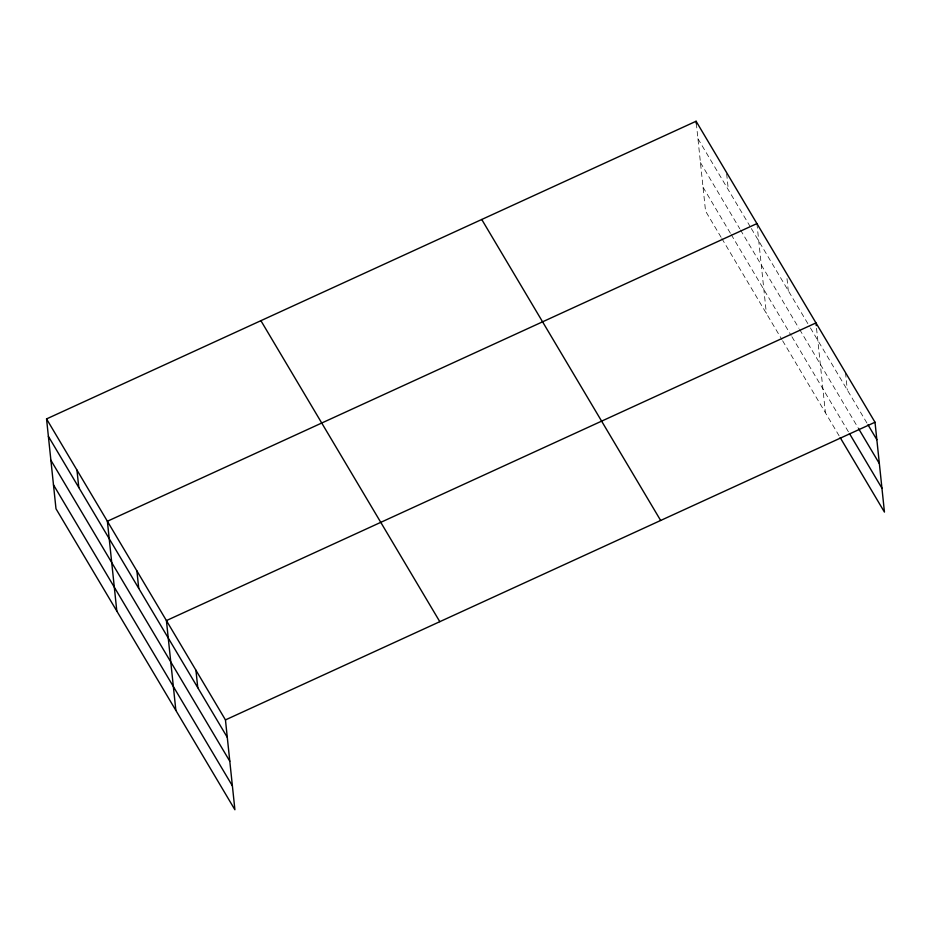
<?xml version="1.0" encoding="UTF-8"?>
<svg xmlns="http://www.w3.org/2000/svg" width="931" height="931" viewBox="0 0 931 931"><rect width="100%" height="100%" fill="white"/><g stroke="black" fill="none" stroke-linecap="round" stroke-linejoin="round"><path stroke-width="0.7" stroke-dasharray="4.66 3.49" d="M697.936 138.696L750.607 227.304M751.34 228.549L809.679 326.7M810.424 327.945L867.25 423.547M700.449 162.588L739.761 228.723M740.506 229.98L798.914 328.247M799.648 329.481L858.685 428.807M703.033 187.201L730.474 233.378M731.219 234.624L791.164 335.474M791.909 336.719L848.735 432.321M721.118 237.3L705.547 211.093L696.376 123.928M721.862 238.545L781.865 339.501M782.61 340.746L839.436 436.348M845.488 372.575L847.326 390.019M816.534 328.282L825.413 412.759M787.009 278.613L788.278 290.693M756.926 223.591L766.376 313.421M726.657 173.76L728.345 189.866"/><path stroke-width="1.4" d="M46.55 418.915L225.453 719.907L234.903 809.749L55.988 508.757L46.55 418.915L696.097 121.251L875.012 422.243L884.45 512.085L840.169 437.582M756.926 223.591L107.379 521.255L116.817 611.097M225.453 719.907L875.012 422.243M867.983 424.78L876.839 439.688M858.685 428.807L879.353 463.58M849.468 433.555L881.936 488.193M481.746 219.483L660.661 520.476M260.901 320.683L439.804 621.675M48.389 436.36L227.292 737.352M50.891 460.251L229.806 761.244M53.486 484.865L232.389 785.857M816.254 325.594L815.963 322.917L166.416 620.581L175.866 710.423M696.097 121.251L696.376 123.928M195.941 670.25L197.768 687.695M136.904 570.924L138.731 588.357M76.959 470.085L78.798 487.53"/></g></svg>
